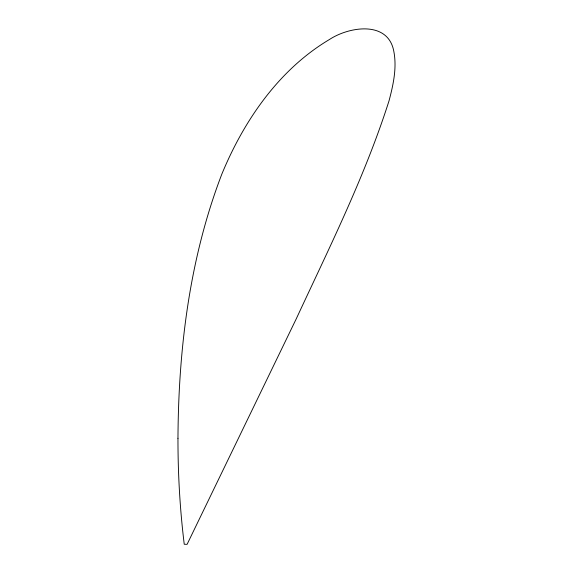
<?xml version="1.0" encoding="UTF-8"?>
<svg xmlns="http://www.w3.org/2000/svg" width="573" height="573" viewBox="0 0 573 573"><rect width="100%" height="100%" fill="white"/><g stroke="black" fill="none" stroke-linecap="round" stroke-linejoin="round"><path stroke-width="0.86" d="M177.967 438.302C177.924 473.699 179.915 509.111 184.241 544.243L187.092 544.35L296.27 318.796C329.489 247.285 365.008 176.119 389.031 100.827C393.236 84.933 396.974 68.144 393.887 51.713C388.437 20.248 349.136 26.551 329.461 39.494C278.908 69.541 243.854 120.667 221.801 174.206C189.577 258.137 178.447 348.835 177.967 438.302"/></g></svg>
